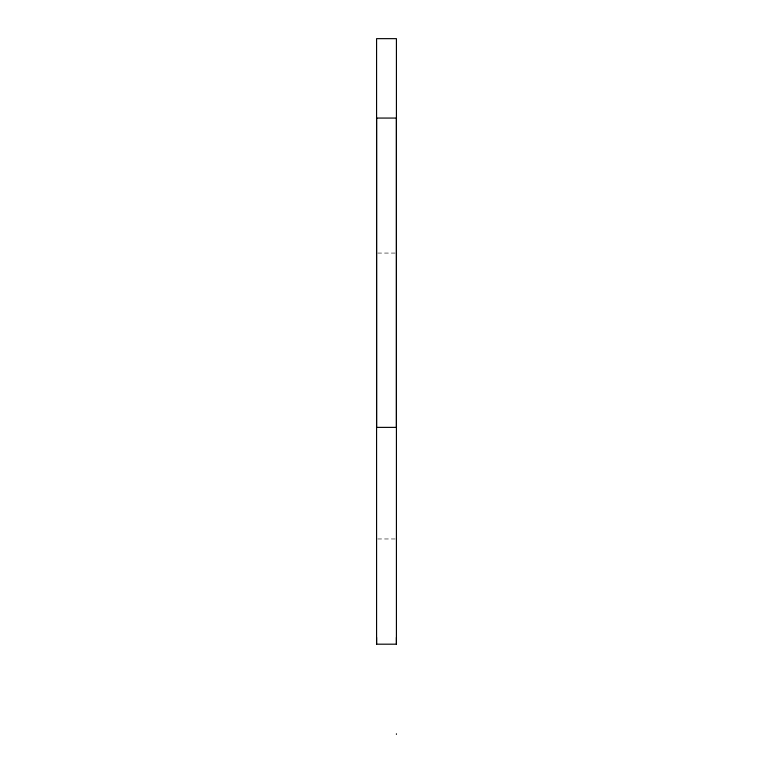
<?xml version="1.0" encoding="UTF-8"?>
<svg xmlns="http://www.w3.org/2000/svg" width="773" height="773" viewBox="0 0 773 773"><rect width="100%" height="100%" fill="white"/><g stroke="black" fill="none" stroke-linecap="round" stroke-linejoin="round"><path stroke-width="0.58" stroke-dasharray="3.87 2.9" d="M377.746 253.071L396.423 253.071M377.746 538.965L396.423 538.965"/><path stroke-width="1.16" d="M396.423 637.416L396.423 644.189L376.577 644.189L376.577 637.416M396.423 644.189L396.423 38.65L376.577 38.65L376.577 644.189M396.423 733.819L396.423 734.35M376.577 118.066L376.577 427.382L396.423 427.382L396.423 118.066L376.577 118.066"/></g></svg>
